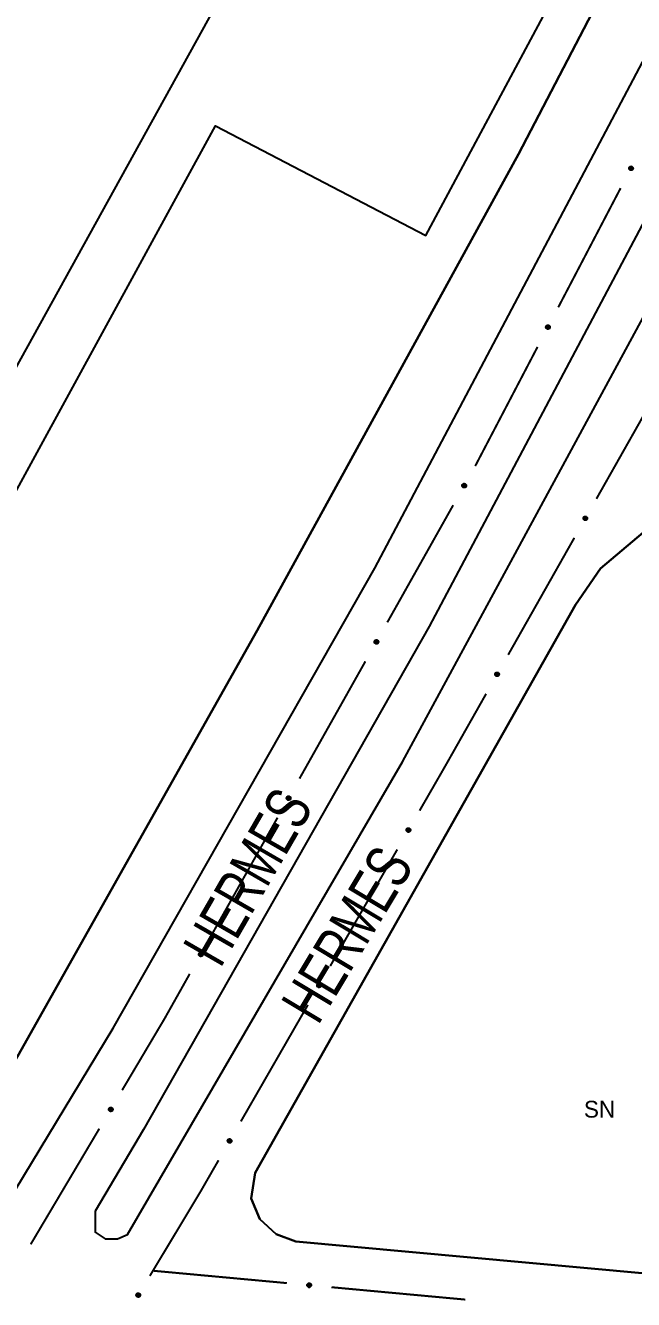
# Model space of a CAD drawing. Extents: x 200123 to 201542, y 4839549 to 4841240.
# Drawn here: x 200445.5 to 200499.8, y 4840266.9 to 4840380.6 of the extents above; entities that cross this region are included whole.
import ezdxf
from ezdxf.enums import TextEntityAlignment as Align

# ---------------------------------------------------------------- set-up
doc = ezdxf.new("R2010")
doc.units = 0
doc.header["$LTSCALE"] = 1.5
doc.header["$MEASUREMENT"] = 0
for name, color, linetype in [('CD_MALHA_LOTES', 7, 'CONTINUOUS'), ('RU-QUADRA', 210, 'CONTINUOUS'), ('SV-EIXO-RUA-PAV', 20, 'CONTINUOUS'), ('SV-RUA-PAVIM', 7, 'CONTINUOUS'), ('SV-TXT-RUA-PAV', 7, 'CONTINUOUS'), ('Th_NmrPort', 1, 'CONTINUOUS')]:
    doc.layers.add(name, color=color, linetype=linetype)
doc.styles.add('ARIAL', font='ARIAL.SHX')

msp = doc.modelspace()

# ---------------------------------------------------------------- linework, layer by layer
at = {"layer": 'CD_MALHA_LOTES', "linetype": 'Continuous', "flags": 128}
for points in [[(200424.99, 4840254.77), (200444.79, 4840288.57), (200466.17, 4840326.58), (200489.49, 4840369.12), (200503.01, 4840395.06), (200547.28, 4840486.61), (200564.21, 4840521.33), (200616.73, 4840645.11), (200619.05, 4840650.59), (200669.27, 4840788.03)], [(200527.53, 4840266.88), (200521.36, 4840267.31), (200469.62, 4840272.04), (200467.87, 4840272.69), (200466.42, 4840274.05), (200465.63, 4840275.9), (200466.01, 4840278.18), (200494.59, 4840328.89), (200496.82, 4840332.14), (200500.63, 4840335.35), (200502.99, 4840335.67), (200504.87, 4840334.12)]]:
    msp.add_lwpolyline(points, dxfattribs=at)
at = {"layer": 'RU-QUADRA', "linetype": 'Continuous', "flags": 128}
msp.add_lwpolyline([(200669.27, 4840788.03), (200619.01, 4840650.47), (200616.73, 4840645.11), (200564.21, 4840521.33), (200547.28, 4840486.61), (200503.01, 4840395.06), (200489.49, 4840369.12), (200466.17, 4840326.58), (200444.79, 4840288.57), (200424.99, 4840254.77)], dxfattribs=at)
msp.add_lwpolyline([(200494.59, 4840328.89), (200496.82, 4840332.14), (200500.63, 4840335.35), (200502.99, 4840335.67), (200504.87, 4840334.12), (200540.11, 4840286.64), (200541.18, 4840283.29), (200541.36, 4840279.42), (200540.13, 4840275.36), (200534.86, 4840269.03), (200531.41, 4840267.5), (200527.53, 4840266.88), (200521.36, 4840267.31), (200469.62, 4840272.04), (200467.87, 4840272.69), (200466.42, 4840274.05), (200465.63, 4840275.9), (200466.01, 4840278.18)], close=True, dxfattribs=at)
at = {"layer": 'SV-EIXO-RUA-PAV'}
for points in [[(200499.701673, 4840367.926947), (200499.716953, 4840367.880486), (200499.720584, 4840367.837431), (200499.713277, 4840367.80065), (200499.698345, 4840367.76983), (200499.679518, 4840367.740021), (200499.653905, 4840367.714155), (200499.619119, 4840367.691744), (200499.572621, 4840367.676089), (200499.528271, 4840367.675268), (200499.491827, 4840367.680502), (200499.458794, 4840367.694222), (200499.430142, 4840367.712997), (200499.404154, 4840367.74049), (200499.381786, 4840367.775965), (200499.367177, 4840367.823102), (200499.363906, 4840367.865336), (200499.371908, 4840367.900727), (200499.385911, 4840367.933849), (200499.405497, 4840367.964052), (200499.430785, 4840367.989297), (200499.466543, 4840368.011754), (200499.513258, 4840368.025557), (200499.555344, 4840368.0293), (200499.590839, 4840368.021797), (200499.623137, 4840368.007277), (200499.653265, 4840367.988757), (200499.680338, 4840367.964093), (200499.701673, 4840367.926947)], [(200492.287146, 4840353.748626), (200492.302425, 4840353.702165), (200492.306057, 4840353.659111), (200492.29875, 4840353.622329), (200492.283818, 4840353.59151), (200492.26499, 4840353.5617), (200492.239378, 4840353.535834), (200492.204592, 4840353.513423), (200492.158093, 4840353.497768), (200492.113743, 4840353.496947), (200492.077299, 4840353.502181), (200492.044266, 4840353.515901), (200492.015614, 4840353.534676), (200491.989626, 4840353.56217), (200491.967259, 4840353.597644), (200491.952649, 4840353.644781), (200491.949378, 4840353.687015), (200491.95738, 4840353.722407), (200491.971383, 4840353.755529), (200491.990969, 4840353.785731), (200492.016257, 4840353.810977), (200492.052015, 4840353.833433), (200492.09873, 4840353.847236), (200492.140817, 4840353.850979), (200492.176311, 4840353.843477), (200492.208609, 4840353.828956), (200492.238737, 4840353.810436), (200492.26581, 4840353.785772), (200492.287146, 4840353.748626)], [(200484.818244, 4840339.596022), (200484.832119, 4840339.549123), (200484.834453, 4840339.505978), (200484.826043, 4840339.469433), (200484.81019, 4840339.439077), (200484.790475, 4840339.409848), (200484.764095, 4840339.384764), (200484.728651, 4840339.36341), (200484.681702, 4840339.349161), (200484.637348, 4840339.349674), (200484.601078, 4840339.356003), (200484.568472, 4840339.37071), (200484.540399, 4840339.390339), (200484.515249, 4840339.418602), (200484.493959, 4840339.454733), (200484.480774, 4840339.502288), (200484.478776, 4840339.544602), (200484.487839, 4840339.579736), (200484.502832, 4840339.612422), (200484.523318, 4840339.642021), (200484.549354, 4840339.666495), (200484.585771, 4840339.687865), (200484.632881, 4840339.700257), (200484.675061, 4840339.702732), (200484.710313, 4840339.694165), (200484.74216, 4840339.678679), (200484.771717, 4840339.659261), (200484.798036, 4840339.633793), (200484.818244, 4840339.596022)], [(200495.302569, 4840336.535815), (200495.28882, 4840336.582751), (200495.286602, 4840336.625902), (200495.295111, 4840336.662425), (200495.311045, 4840336.692738), (200495.330839, 4840336.721914), (200495.357286, 4840336.746926), (200495.392788, 4840336.768186), (200495.439774, 4840336.782308), (200495.484128, 4840336.781675), (200495.52038, 4840336.775249), (200495.552946, 4840336.760454), (200495.580967, 4840336.74075), (200495.60604, 4840336.712419), (200495.627233, 4840336.676231), (200495.640289, 4840336.628641), (200495.642174, 4840336.586322), (200495.633017, 4840336.551212), (200495.617935, 4840336.518567), (200495.59737, 4840336.489022), (200495.571268, 4840336.464619), (200495.534793, 4840336.443347), (200495.487651, 4840336.431082), (200495.445464, 4840336.428721), (200495.410235, 4840336.437383), (200495.37843, 4840336.452954), (200495.348925, 4840336.472452), (200495.322675, 4840336.49799), (200495.302569, 4840336.535815)], [(200476.980495, 4840325.647198), (200476.994369, 4840325.600299), (200476.996704, 4840325.557155), (200476.988294, 4840325.520609), (200476.972441, 4840325.490253), (200476.952725, 4840325.461024), (200476.926346, 4840325.43594), (200476.890901, 4840325.414586), (200476.843953, 4840325.400337), (200476.799598, 4840325.400851), (200476.763329, 4840325.407179), (200476.730723, 4840325.421886), (200476.702649, 4840325.441515), (200476.6775, 4840325.469778), (200476.65621, 4840325.505909), (200476.643025, 4840325.553464), (200476.641027, 4840325.595778), (200476.650089, 4840325.630912), (200476.665083, 4840325.663598), (200476.685569, 4840325.693197), (200476.711605, 4840325.717671), (200476.748022, 4840325.739041), (200476.795132, 4840325.751433), (200476.837311, 4840325.753908), (200476.872564, 4840325.745341), (200476.904411, 4840325.729855), (200476.933968, 4840325.710437), (200476.960287, 4840325.68497), (200476.980495, 4840325.647198)], [(200487.42731, 4840322.608134), (200487.413561, 4840322.655071), (200487.411343, 4840322.698221), (200487.419851, 4840322.734744), (200487.435785, 4840322.765057), (200487.45558, 4840322.794233), (200487.482026, 4840322.819246), (200487.517528, 4840322.840505), (200487.564515, 4840322.854627), (200487.608868, 4840322.853994), (200487.645121, 4840322.847568), (200487.677686, 4840322.832773), (200487.705707, 4840322.813069), (200487.73078, 4840322.784739), (200487.751973, 4840322.74855), (200487.76503, 4840322.70096), (200487.766915, 4840322.658641), (200487.757757, 4840322.623531), (200487.742676, 4840322.590886), (200487.722111, 4840322.561342), (200487.696008, 4840322.536938), (200487.659534, 4840322.515666), (200487.612391, 4840322.503401), (200487.570205, 4840322.50104), (200487.534976, 4840322.509702), (200487.50317, 4840322.525273), (200487.473666, 4840322.544771), (200487.447416, 4840322.570309), (200487.42731, 4840322.608134)], [(200469.142745, 4840311.698374), (200469.15662, 4840311.651475), (200469.158955, 4840311.608331), (200469.150544, 4840311.571785), (200469.134692, 4840311.541429), (200469.114976, 4840311.5122), (200469.088597, 4840311.487117), (200469.053152, 4840311.465762), (200469.006204, 4840311.451513), (200468.961849, 4840311.452027), (200468.925579, 4840311.458355), (200468.892974, 4840311.473063), (200468.8649, 4840311.492691), (200468.839751, 4840311.520954), (200468.818461, 4840311.557085), (200468.805276, 4840311.60464), (200468.803277, 4840311.646954), (200468.81234, 4840311.682089), (200468.827334, 4840311.714774), (200468.847819, 4840311.744374), (200468.873856, 4840311.768847), (200468.910273, 4840311.790217), (200468.957382, 4840311.802609), (200468.999562, 4840311.805084), (200469.034815, 4840311.796517), (200469.066662, 4840311.781031), (200469.096219, 4840311.761613), (200469.122537, 4840311.736146), (200469.142745, 4840311.698374)], [(200479.509882, 4840308.705403), (200479.49647, 4840308.752436), (200479.49456, 4840308.795602), (200479.503329, 4840308.832062), (200479.51948, 4840308.862261), (200479.539482, 4840308.891295), (200479.566107, 4840308.916117), (200479.60176, 4840308.937122), (200479.648847, 4840308.950908), (200479.693194, 4840308.949958), (200479.7294, 4840308.943273), (200479.761859, 4840308.928245), (200479.789738, 4840308.908341), (200479.814608, 4840308.879832), (200479.835542, 4840308.843494), (200479.848258, 4840308.795811), (200479.84984, 4840308.75348), (200479.840432, 4840308.718436), (200479.825117, 4840308.685899), (200479.804341, 4840308.656503), (200479.778065, 4840308.632287), (200479.741439, 4840308.611276), (200479.69421, 4840308.599349), (200479.652008, 4840308.597289), (200479.616842, 4840308.606203), (200479.585149, 4840308.622001), (200479.555784, 4840308.641709), (200479.529717, 4840308.667434), (200479.509882, 4840308.705403)], [(200461.304996, 4840297.749551), (200461.318871, 4840297.702651), (200461.321205, 4840297.659507), (200461.312795, 4840297.622962), (200461.296943, 4840297.592606), (200461.277227, 4840297.563376), (200461.250848, 4840297.538293), (200461.215403, 4840297.516938), (200461.168454, 4840297.50269), (200461.1241, 4840297.503203), (200461.08783, 4840297.509531), (200461.055225, 4840297.524239), (200461.027151, 4840297.543867), (200461.002002, 4840297.57213), (200460.980711, 4840297.608261), (200460.967526, 4840297.655817), (200460.965528, 4840297.69813), (200460.974591, 4840297.733265), (200460.989584, 4840297.76595), (200461.01007, 4840297.79555), (200461.036106, 4840297.820023), (200461.072523, 4840297.841394), (200461.119633, 4840297.853785), (200461.161813, 4840297.85626), (200461.197065, 4840297.847693), (200461.228912, 4840297.832207), (200461.258469, 4840297.812789), (200461.284788, 4840297.787322), (200461.304996, 4840297.749551)], [(200471.535233, 4840294.834391), (200471.521821, 4840294.881424), (200471.519911, 4840294.92459), (200471.52868, 4840294.96105), (200471.544831, 4840294.991249), (200471.564833, 4840295.020283), (200471.591458, 4840295.045105), (200471.627111, 4840295.06611), (200471.674198, 4840295.079896), (200471.718545, 4840295.078946), (200471.754751, 4840295.072261), (200471.78721, 4840295.057233), (200471.815089, 4840295.037329), (200471.839959, 4840295.00882), (200471.860893, 4840294.972482), (200471.873609, 4840294.924799), (200471.875191, 4840294.882468), (200471.865783, 4840294.847424), (200471.850468, 4840294.814887), (200471.829692, 4840294.785491), (200471.803416, 4840294.761275), (200471.76679, 4840294.740264), (200471.719561, 4840294.728337), (200471.677359, 4840294.726277), (200471.642193, 4840294.735191), (200471.6105, 4840294.750989), (200471.581135, 4840294.770697), (200471.555068, 4840294.796422), (200471.535233, 4840294.834391)], [(200453.278247, 4840283.906879), (200453.291023, 4840283.859669), (200453.29235, 4840283.816481), (200453.283089, 4840283.780143), (200453.266532, 4840283.750165), (200453.24614, 4840283.721404), (200453.219182, 4840283.696943), (200453.183249, 4840283.676421), (200453.135981, 4840283.663272), (200453.09165, 4840283.664821), (200453.055538, 4840283.671994), (200453.023285, 4840283.687459), (200452.995677, 4840283.707737), (200452.971194, 4840283.736579), (200452.950753, 4840283.773197), (200452.938682, 4840283.821048), (200452.937671, 4840283.863396), (200452.947552, 4840283.89831), (200452.963304, 4840283.930636), (200452.984475, 4840283.95975), (200453.011076, 4840283.983609), (200453.047982, 4840284.004123), (200453.095367, 4840284.015412), (200453.137594, 4840284.016902), (200453.172637, 4840284.007514), (200453.204113, 4840283.991289), (200453.233209, 4840283.971186), (200453.258926, 4840283.945112), (200453.278247, 4840283.906879)], [(200463.560584, 4840280.963379), (200463.547172, 4840281.010412), (200463.545262, 4840281.053578), (200463.554031, 4840281.090038), (200463.570182, 4840281.120237), (200463.590184, 4840281.149271), (200463.616809, 4840281.174093), (200463.652462, 4840281.195098), (200463.699549, 4840281.208884), (200463.743896, 4840281.207934), (200463.780102, 4840281.201249), (200463.812561, 4840281.186221), (200463.84044, 4840281.166317), (200463.86531, 4840281.137808), (200463.886244, 4840281.10147), (200463.89896, 4840281.053787), (200463.900542, 4840281.011456), (200463.891134, 4840280.976412), (200463.875819, 4840280.943875), (200463.855043, 4840280.914479), (200463.828767, 4840280.890263), (200463.792142, 4840280.869252), (200463.744912, 4840280.857325), (200463.70271, 4840280.855265), (200463.667544, 4840280.864179), (200463.635851, 4840280.879977), (200463.606486, 4840280.899685), (200463.580419, 4840280.92541), (200463.560584, 4840280.963379)], [(200455.407021, 4840267.199969), (200455.394512, 4840267.24725), (200455.39343, 4840267.290445), (200455.402897, 4840267.326731), (200455.419623, 4840267.356614), (200455.440178, 4840267.385259), (200455.467274, 4840267.409567), (200455.503323, 4840267.429885), (200455.550665, 4840267.442765), (200455.594987, 4840267.440966), (200455.631057, 4840267.433588), (200455.663222, 4840267.417941), (200455.690715, 4840267.397506), (200455.715034, 4840267.368526), (200455.735267, 4840267.331792), (200455.747067, 4840267.283875), (200455.747838, 4840267.241521), (200455.737759, 4840267.206664), (200455.721824, 4840267.174427), (200455.700488, 4840267.145434), (200455.673753, 4840267.121727), (200455.636732, 4840267.101421), (200455.589283, 4840267.090401), (200455.547049, 4840267.089151), (200455.512059, 4840267.098737), (200455.480675, 4840267.11514), (200455.451694, 4840267.135407), (200455.426125, 4840267.161627), (200455.407021, 4840267.199969)], [(200470.687664, 4840268.27461), (200470.724836, 4840268.306394), (200470.763283, 4840268.32611), (200470.800083, 4840268.333325), (200470.834265, 4840268.33122), (200470.868991, 4840268.325129), (200470.902648, 4840268.311263), (200470.936595, 4840268.287599), (200470.968741, 4840268.250534), (200470.986349, 4840268.209821), (200470.995352, 4840268.174121), (200470.99521, 4840268.138353), (200470.988728, 4840268.104716), (200470.973169, 4840268.070232), (200470.948852, 4840268.036064), (200470.910799, 4840268.004643), (200470.872974, 4840267.985572), (200470.837196, 4840267.979529), (200470.801237, 4840267.979899), (200470.765858, 4840267.986543), (200470.732899, 4840268.000344), (200470.698541, 4840268.024889), (200470.668026, 4840268.062859), (200470.648575, 4840268.100367), (200470.64203, 4840268.136051), (200470.643192, 4840268.171444), (200470.648878, 4840268.206349), (200470.661408, 4840268.240762), (200470.687664, 4840268.27461)]]:
    msp.add_lwpolyline(points, close=True, dxfattribs=at)
for points in [[(200499.405497, 4840367.964052), (200499.363906, 4840367.865336)], [(200499.430785, 4840367.989297), (200499.367177, 4840367.823102)], [(200499.416693, 4840367.972534), (200499.368081, 4840367.850131)], [(200499.44822, 4840367.994543), (200499.377665, 4840367.806623)], [(200499.466543, 4840368.011754), (200499.381786, 4840367.775965)], [(200499.489477, 4840368.014544), (200499.393927, 4840367.761162)], [(200499.513258, 4840368.025557), (200499.404154, 4840367.74049)], [(200499.532408, 4840368.02597), (200499.41841, 4840367.731421)], [(200499.555344, 4840368.0293), (200499.430142, 4840367.712997)], [(200499.570802, 4840368.02283), (200499.445422, 4840367.706516)], [(200499.590839, 4840368.021797), (200499.458794, 4840367.694222)], [(200499.605402, 4840368.012435), (200499.47381, 4840367.690131)], [(200499.623137, 4840368.007277), (200499.491827, 4840367.680502)], [(200499.637417, 4840367.994153), (200499.513934, 4840367.681467)], [(200499.653265, 4840367.988757), (200499.528271, 4840367.675268)], [(200499.664484, 4840367.972299), (200499.55296, 4840367.679536)], [(200499.680338, 4840367.964093), (200499.572621, 4840367.676089)], [(200499.689022, 4840367.945608), (200499.595836, 4840367.687911)], [(200499.701673, 4840367.926947), (200499.619119, 4840367.691744)], [(200499.708968, 4840367.901301), (200499.639566, 4840367.709698)], [(200499.716953, 4840367.880486), (200499.653905, 4840367.714155)], [(200499.719129, 4840367.855952), (200499.66994, 4840367.73539)], [(200499.720584, 4840367.837431), (200499.679518, 4840367.740021)], [(200491.990969, 4840353.785731), (200491.949378, 4840353.687015)], [(200492.016257, 4840353.810977), (200491.952649, 4840353.644781)], [(200492.002165, 4840353.794213), (200491.953553, 4840353.67181)], [(200492.033693, 4840353.816222), (200491.963137, 4840353.628302)], [(200492.052015, 4840353.833433), (200491.967259, 4840353.597644)], [(200492.074949, 4840353.836223), (200491.9794, 4840353.582842)], [(200492.09873, 4840353.847236), (200491.989626, 4840353.56217)], [(200492.11788, 4840353.847649), (200492.003882, 4840353.5531)], [(200492.140817, 4840353.850979), (200492.015614, 4840353.534676)], [(200492.156274, 4840353.844509), (200492.030894, 4840353.528196)], [(200492.176311, 4840353.843477), (200492.044266, 4840353.515901)], [(200492.190874, 4840353.834114), (200492.059282, 4840353.51181)], [(200492.208609, 4840353.828956), (200492.077299, 4840353.502181)], [(200492.222889, 4840353.815832), (200492.099406, 4840353.503146)], [(200492.238737, 4840353.810436), (200492.113743, 4840353.496947)], [(200492.249957, 4840353.793978), (200492.138433, 4840353.501216)], [(200492.26581, 4840353.785772), (200492.158093, 4840353.497768)], [(200492.274495, 4840353.767287), (200492.181308, 4840353.509591)], [(200492.287146, 4840353.748626), (200492.204592, 4840353.513423)], [(200492.29444, 4840353.72298), (200492.225038, 4840353.531377)], [(200492.302425, 4840353.702165), (200492.239378, 4840353.535834)], [(200492.304601, 4840353.677631), (200492.255412, 4840353.557069)], [(200492.306057, 4840353.659111), (200492.26499, 4840353.5617)], [(200484.523318, 4840339.642021), (200484.478776, 4840339.544602)], [(200484.549354, 4840339.666495), (200484.480774, 4840339.502288)], [(200484.534764, 4840339.650163), (200484.482491, 4840339.529278)], [(200484.56694, 4840339.671213), (200484.490762, 4840339.485501)], [(200484.585771, 4840339.687865), (200484.493959, 4840339.454733)], [(200484.608779, 4840339.689964), (200484.50565, 4840339.439572)], [(200484.632881, 4840339.700257), (200484.515249, 4840339.418602)], [(200484.652034, 4840339.700093), (200484.529226, 4840339.409107)], [(200484.675061, 4840339.702732), (200484.540399, 4840339.390339)], [(200484.690316, 4840339.695799), (200484.555477, 4840339.383401)], [(200484.710313, 4840339.694165), (200484.568472, 4840339.37071)], [(200484.724588, 4840339.684368), (200484.583358, 4840339.366169)], [(200484.74216, 4840339.678679), (200484.601078, 4840339.356003)], [(200484.756039, 4840339.665131), (200484.623204, 4840339.356302)], [(200484.771717, 4840339.659261), (200484.637348, 4840339.349674)], [(200484.782436, 4840339.642473), (200484.662155, 4840339.353198)], [(200484.798036, 4840339.633793), (200484.681702, 4840339.349161)], [(200484.80616, 4840339.615056), (200484.705263, 4840339.360279)], [(200484.818244, 4840339.596022), (200484.728651, 4840339.36341)], [(200484.824764, 4840339.570169), (200484.749629, 4840339.380741)], [(200484.832119, 4840339.549123), (200484.764095, 4840339.384764)], [(200484.833556, 4840339.524534), (200484.780762, 4840339.405507)], [(200484.834453, 4840339.505978), (200484.790475, 4840339.409848)], [(200495.286602, 4840336.625902), (200495.330839, 4840336.721914)], [(200495.28745, 4840336.607344), (200495.340564, 4840336.726229)], [(200495.28882, 4840336.582751), (200495.357286, 4840336.746926)], [(200495.296119, 4840336.561686), (200495.371763, 4840336.750911)], [(200495.302569, 4840336.535815), (200495.392788, 4840336.768186)], [(200495.314601, 4840336.516749), (200495.416184, 4840336.771253)], [(200495.322675, 4840336.49799), (200495.439774, 4840336.782308)], [(200495.338251, 4840336.489268), (200495.459311, 4840336.778218)], [(200495.348925, 4840336.472452), (200495.484128, 4840336.781675)], [(200495.364588, 4840336.466539), (200495.498253, 4840336.775009)], [(200495.37843, 4840336.452954), (200495.52038, 4840336.775249)], [(200495.395987, 4840336.447217), (200495.538072, 4840336.765035)], [(200495.410235, 4840336.437383), (200495.552946, 4840336.760454)], [(200495.430227, 4840336.435694), (200495.565907, 4840336.747728)], [(200495.445464, 4840336.428721), (200495.580967, 4840336.74075)], [(200495.468498, 4840336.431297), (200495.592088, 4840336.721951)], [(200495.487651, 4840336.431082), (200495.60604, 4840336.712419)], [(200495.51178, 4840336.44131), (200495.615583, 4840336.691423)], [(200495.534793, 4840336.443347), (200495.627233, 4840336.676231)], [(200495.55367, 4840336.459948), (200495.630347, 4840336.645454)], [(200495.571268, 4840336.464619), (200495.640289, 4840336.628641)], [(200495.585902, 4840336.480911), (200495.6385, 4840336.601655)], [(200495.59737, 4840336.489022), (200495.642174, 4840336.586322)], [(200476.685569, 4840325.693197), (200476.641027, 4840325.595778)], [(200476.711605, 4840325.717671), (200476.643025, 4840325.553464)], [(200476.697015, 4840325.701339), (200476.644742, 4840325.580454)], [(200476.72919, 4840325.72239), (200476.653013, 4840325.536677)], [(200476.748022, 4840325.739041), (200476.65621, 4840325.505909)], [(200476.77103, 4840325.74114), (200476.6679, 4840325.490748)], [(200476.795132, 4840325.751433), (200476.6775, 4840325.469778)], [(200476.814285, 4840325.751269), (200476.691477, 4840325.460284)], [(200476.837311, 4840325.753908), (200476.702649, 4840325.441515)], [(200476.852567, 4840325.746975), (200476.717727, 4840325.434577)], [(200476.872564, 4840325.745341), (200476.730723, 4840325.421886)], [(200476.886839, 4840325.735544), (200476.745609, 4840325.417346)], [(200476.904411, 4840325.729855), (200476.763329, 4840325.407179)], [(200476.918289, 4840325.716307), (200476.785455, 4840325.407478)], [(200476.933968, 4840325.710437), (200476.799598, 4840325.400851)], [(200476.944687, 4840325.693649), (200476.824405, 4840325.404374)], [(200476.960287, 4840325.68497), (200476.843953, 4840325.400337)], [(200476.968411, 4840325.666232), (200476.867514, 4840325.411455)], [(200476.980495, 4840325.647198), (200476.890901, 4840325.414586)], [(200476.987014, 4840325.621345), (200476.911879, 4840325.431917)], [(200476.994369, 4840325.600299), (200476.926346, 4840325.43594)], [(200476.995806, 4840325.57571), (200476.943012, 4840325.456683)], [(200476.996704, 4840325.557155), (200476.952725, 4840325.461024)], [(200487.411343, 4840322.698221), (200487.45558, 4840322.794233)], [(200487.41219, 4840322.679663), (200487.465304, 4840322.798548)], [(200487.413561, 4840322.655071), (200487.482026, 4840322.819246)], [(200487.420859, 4840322.634005), (200487.496504, 4840322.82323)], [(200487.42731, 4840322.608134), (200487.517528, 4840322.840505)], [(200487.439342, 4840322.589068), (200487.540925, 4840322.843572)], [(200487.447416, 4840322.570309), (200487.564515, 4840322.854627)], [(200487.462992, 4840322.561588), (200487.584052, 4840322.850537)], [(200487.473666, 4840322.544771), (200487.608868, 4840322.853994)], [(200487.489329, 4840322.538858), (200487.622994, 4840322.847329)], [(200487.50317, 4840322.525273), (200487.645121, 4840322.847568)], [(200487.520727, 4840322.519537), (200487.662813, 4840322.837354)], [(200487.534976, 4840322.509702), (200487.677686, 4840322.832773)], [(200487.554968, 4840322.508013), (200487.690648, 4840322.820047)], [(200487.570205, 4840322.50104), (200487.705707, 4840322.813069)], [(200487.593238, 4840322.503617), (200487.716829, 4840322.794271)], [(200487.612391, 4840322.503401), (200487.73078, 4840322.784739)], [(200487.636521, 4840322.513629), (200487.740324, 4840322.763743)], [(200487.659534, 4840322.515666), (200487.751973, 4840322.74855)], [(200487.678411, 4840322.532267), (200487.755087, 4840322.717774)], [(200487.696008, 4840322.536938), (200487.76503, 4840322.70096)], [(200487.710642, 4840322.553231), (200487.76324, 4840322.673975)], [(200487.722111, 4840322.561342), (200487.766915, 4840322.658641)], [(200468.847819, 4840311.744374), (200468.803277, 4840311.646954)], [(200468.873856, 4840311.768847), (200468.805276, 4840311.60464)], [(200468.859266, 4840311.752515), (200468.806993, 4840311.63163)], [(200468.891441, 4840311.773566), (200468.815264, 4840311.587854)], [(200468.910273, 4840311.790217), (200468.818461, 4840311.557085)], [(200468.93328, 4840311.792316), (200468.830151, 4840311.541924)], [(200468.957382, 4840311.802609), (200468.839751, 4840311.520954)], [(200468.976536, 4840311.802445), (200468.853728, 4840311.51146)], [(200468.999562, 4840311.805084), (200468.8649, 4840311.492691)], [(200469.014818, 4840311.798152), (200468.879978, 4840311.485754)], [(200469.034815, 4840311.796517), (200468.892974, 4840311.473063)], [(200469.049089, 4840311.786721), (200468.90786, 4840311.468522)], [(200469.066662, 4840311.781031), (200468.925579, 4840311.458355)], [(200469.08054, 4840311.767484), (200468.947705, 4840311.458654)], [(200469.096219, 4840311.761613), (200468.961849, 4840311.452027)], [(200469.106938, 4840311.744825), (200468.986656, 4840311.45555)], [(200469.122537, 4840311.736146), (200469.006204, 4840311.451513)], [(200469.130662, 4840311.717408), (200469.029764, 4840311.462632)], [(200469.142745, 4840311.698374), (200469.053152, 4840311.465762)], [(200469.149265, 4840311.672521), (200469.07413, 4840311.483093)], [(200469.15662, 4840311.651475), (200469.088597, 4840311.487117)], [(200469.158057, 4840311.626886), (200469.105263, 4840311.507859)], [(200469.158955, 4840311.608331), (200469.114976, 4840311.5122)], [(200479.49456, 4840308.795602), (200479.539482, 4840308.891295)], [(200479.495275, 4840308.777038), (200479.549238, 4840308.89554)], [(200479.49647, 4840308.752436), (200479.566107, 4840308.916117)], [(200479.503617, 4840308.731319), (200479.580613, 4840308.919998)], [(200479.509882, 4840308.705403), (200479.60176, 4840308.937122)], [(200479.521778, 4840308.686251), (200479.625178, 4840308.940022)], [(200479.529717, 4840308.667434), (200479.648847, 4840308.950908)], [(200479.545231, 4840308.658602), (200479.668354, 4840308.946679)], [(200479.555784, 4840308.641709), (200479.693194, 4840308.949958)], [(200479.571404, 4840308.635685), (200479.707272, 4840308.943192)], [(200479.585149, 4840308.622001), (200479.7294, 4840308.943273)], [(200479.602664, 4840308.616139), (200479.747018, 4840308.932932)], [(200479.616842, 4840308.606203), (200479.761859, 4840308.928245)], [(200479.636821, 4840308.604371), (200479.774729, 4840308.915427)], [(200479.652008, 4840308.597289), (200479.789738, 4840308.908341)], [(200479.675059, 4840308.599701), (200479.800725, 4840308.889464)], [(200479.69421, 4840308.599349), (200479.814608, 4840308.879832)], [(200479.718412, 4840308.609404), (200479.824001, 4840308.858769)], [(200479.741439, 4840308.611276), (200479.835542, 4840308.843494)], [(200479.760434, 4840308.627742), (200479.838436, 4840308.812695)], [(200479.778065, 4840308.632287), (200479.848258, 4840308.795811)], [(200479.792815, 4840308.648474), (200479.846275, 4840308.768839)], [(200479.804341, 4840308.656503), (200479.84984, 4840308.75348)], [(200461.01007, 4840297.79555), (200460.965528, 4840297.69813)], [(200461.036106, 4840297.820023), (200460.967526, 4840297.655817)], [(200461.021516, 4840297.803692), (200460.969244, 4840297.682806)], [(200461.053692, 4840297.824742), (200460.977514, 4840297.63903)], [(200461.072523, 4840297.841394), (200460.980711, 4840297.608261)], [(200461.095531, 4840297.843492), (200460.992402, 4840297.5931)], [(200461.119633, 4840297.853785), (200461.002002, 4840297.57213)], [(200461.138786, 4840297.853621), (200461.015978, 4840297.562636)], [(200461.161813, 4840297.85626), (200461.027151, 4840297.543867)], [(200461.177069, 4840297.849328), (200461.042229, 4840297.53693)], [(200461.197065, 4840297.847693), (200461.055225, 4840297.524239)], [(200461.21134, 4840297.837897), (200461.070111, 4840297.519698)], [(200461.228912, 4840297.832207), (200461.08783, 4840297.509531)], [(200461.242791, 4840297.81866), (200461.109956, 4840297.50983)], [(200461.258469, 4840297.812789), (200461.1241, 4840297.503203)], [(200461.269188, 4840297.796001), (200461.148907, 4840297.506727)], [(200461.284788, 4840297.787322), (200461.168454, 4840297.50269)], [(200461.292912, 4840297.768584), (200461.192015, 4840297.513808)], [(200461.304996, 4840297.749551), (200461.215403, 4840297.516938)], [(200461.311516, 4840297.723697), (200461.236381, 4840297.534269)], [(200461.318871, 4840297.702651), (200461.250848, 4840297.538293)], [(200461.320308, 4840297.678063), (200461.267514, 4840297.559035)], [(200461.321205, 4840297.659507), (200461.277227, 4840297.563376)], [(200471.519911, 4840294.92459), (200471.564833, 4840295.020283)], [(200471.520626, 4840294.906026), (200471.574589, 4840295.024528)], [(200471.521821, 4840294.881424), (200471.591458, 4840295.045105)], [(200471.528968, 4840294.860307), (200471.605964, 4840295.048986)], [(200471.535233, 4840294.834391), (200471.627111, 4840295.06611)], [(200471.547129, 4840294.815239), (200471.650529, 4840295.06901)], [(200471.555068, 4840294.796422), (200471.674198, 4840295.079896)], [(200471.570582, 4840294.78759), (200471.693705, 4840295.075667)], [(200471.581135, 4840294.770697), (200471.718545, 4840295.078946)], [(200471.596755, 4840294.764673), (200471.732623, 4840295.07218)], [(200471.6105, 4840294.750989), (200471.754751, 4840295.072261)], [(200471.628015, 4840294.745127), (200471.772369, 4840295.06192)], [(200471.642193, 4840294.735191), (200471.78721, 4840295.057233)], [(200471.662172, 4840294.733359), (200471.80008, 4840295.044415)], [(200471.677359, 4840294.726277), (200471.815089, 4840295.037329)], [(200471.70041, 4840294.728689), (200471.826076, 4840295.018452)], [(200471.719561, 4840294.728337), (200471.839959, 4840295.00882)], [(200471.743763, 4840294.738392), (200471.849352, 4840294.987757)], [(200471.76679, 4840294.740264), (200471.860893, 4840294.972482)], [(200471.785785, 4840294.75673), (200471.863787, 4840294.941683)], [(200471.803416, 4840294.761275), (200471.873609, 4840294.924799)], [(200471.818166, 4840294.777462), (200471.871626, 4840294.897827)], [(200471.829692, 4840294.785491), (200471.875191, 4840294.882468)], [(200452.984475, 4840283.95975), (200452.937671, 4840283.863396)], [(200453.011076, 4840283.983609), (200452.938682, 4840283.821048)], [(200452.996108, 4840283.967622), (200452.941028, 4840283.84799)], [(200453.028766, 4840283.987916), (200452.948275, 4840283.804032)], [(200453.047982, 4840284.004123), (200452.950753, 4840283.773197)], [(200453.071032, 4840284.005684), (200452.962086, 4840283.757768)], [(200453.095367, 4840284.015412), (200452.971194, 4840283.736579)], [(200453.114512, 4840284.014801), (200452.984945, 4840283.726761)], [(200453.137594, 4840284.016902), (200452.995677, 4840283.707737)], [(200453.152683, 4840284.009615), (200453.010589, 4840283.700449)], [(200453.172637, 4840284.007514), (200453.023285, 4840283.687459)], [(200453.186679, 4840283.997387), (200453.038061, 4840283.682572)], [(200453.204113, 4840283.991289), (200453.055538, 4840283.671994)], [(200453.217672, 4840283.977421), (200453.077665, 4840283.671777)], [(200453.233209, 4840283.971186), (200453.09165, 4840283.664821)], [(200453.243533, 4840283.954153), (200453.116532, 4840283.667764)], [(200453.258926, 4840283.945112), (200453.135981, 4840283.663272)], [(200453.266611, 4840283.926189), (200453.159794, 4840283.673838)], [(200453.278247, 4840283.906879), (200453.183249, 4840283.676421)], [(200453.284161, 4840283.880881), (200453.204625, 4840283.693258)], [(200453.291023, 4840283.859669), (200453.219182, 4840283.696943)], [(200453.291886, 4840283.835053), (200453.236328, 4840283.717291)], [(200453.29235, 4840283.816481), (200453.24614, 4840283.721404)], [(200463.545262, 4840281.053578), (200463.590184, 4840281.149271)], [(200463.545977, 4840281.035014), (200463.59994, 4840281.153516)], [(200463.547172, 4840281.010412), (200463.616809, 4840281.174093)], [(200463.554319, 4840280.989295), (200463.631315, 4840281.177974)], [(200463.560584, 4840280.963379), (200463.652462, 4840281.195098)], [(200463.57248, 4840280.944227), (200463.67588, 4840281.197998)], [(200463.580419, 4840280.92541), (200463.699549, 4840281.208884)], [(200463.595933, 4840280.916578), (200463.719056, 4840281.204655)], [(200463.606486, 4840280.899685), (200463.743896, 4840281.207934)], [(200463.622106, 4840280.893661), (200463.757974, 4840281.201168)], [(200463.635851, 4840280.879977), (200463.780102, 4840281.201249)], [(200463.653366, 4840280.874115), (200463.79772, 4840281.190908)], [(200463.667544, 4840280.864179), (200463.812561, 4840281.186221)], [(200463.687523, 4840280.862347), (200463.825431, 4840281.173403)], [(200463.70271, 4840280.855265), (200463.84044, 4840281.166317)], [(200463.725761, 4840280.857677), (200463.851427, 4840281.14744)], [(200463.744912, 4840280.857325), (200463.86531, 4840281.137808)], [(200463.769115, 4840280.86738), (200463.874703, 4840281.116745)], [(200463.792142, 4840280.869252), (200463.886244, 4840281.10147)], [(200463.811136, 4840280.885718), (200463.889138, 4840281.070671)], [(200463.828767, 4840280.890263), (200463.89896, 4840281.053787)], [(200463.843517, 4840280.90645), (200463.896977, 4840281.026815)], [(200463.855043, 4840280.914479), (200463.900542, 4840281.011456)], [(200455.39343, 4840267.290445), (200455.440178, 4840267.385259)], [(200455.393789, 4840267.271871), (200455.450013, 4840267.389317)], [(200455.394512, 4840267.24725), (200455.467274, 4840267.409567)], [(200455.401254, 4840267.226), (200455.481852, 4840267.413169)], [(200455.407021, 4840267.199969), (200455.503323, 4840267.429885)], [(200455.418547, 4840267.180593), (200455.526792, 4840267.432335)], [(200455.426125, 4840267.161627), (200455.550665, 4840267.442765)], [(200455.441466, 4840267.152499), (200455.570088, 4840267.438163)], [(200455.451694, 4840267.135407), (200455.594987, 4840267.440966)], [(200455.467195, 4840267.129084), (200455.608932, 4840267.433931)], [(200455.480675, 4840267.11514), (200455.631057, 4840267.433588)], [(200455.498075, 4840267.108943), (200455.648474, 4840267.422912)], [(200455.512059, 4840267.098737), (200455.663222, 4840267.417941)], [(200455.532, 4840267.096523), (200455.675845, 4840267.404878)], [(200455.547049, 4840267.089151), (200455.690715, 4840267.397506)], [(200455.570142, 4840267.091121), (200455.701338, 4840267.378422)], [(200455.589283, 4840267.090401), (200455.715034, 4840267.368526)], [(200455.613673, 4840267.099991), (200455.724022, 4840267.347286)], [(200455.636732, 4840267.101421), (200455.735267, 4840267.331792)], [(200455.656039, 4840267.11752), (200455.73757, 4840267.300944)], [(200470.64203, 4840268.136051), (200470.99521, 4840268.138353)], [(200470.643192, 4840268.171444), (200470.995352, 4840268.174121)], [(200470.645158, 4840268.153079), (200470.99329, 4840268.153797)], [(200470.648575, 4840268.100367), (200470.988728, 4840268.104716)], [(200470.648688, 4840268.117124), (200470.988918, 4840268.121313)], [(200470.648878, 4840268.206349), (200470.986349, 4840268.209821)], [(200470.649907, 4840268.189639), (200470.986061, 4840268.194205)], [(200470.65984, 4840268.22298), (200470.973021, 4840268.231038)], [(200470.660369, 4840268.080416), (200470.976142, 4840268.086865)], [(200470.661408, 4840268.240762), (200470.968741, 4840268.250534)], [(200470.668026, 4840268.062859), (200470.973169, 4840268.070232)], [(200470.675207, 4840268.255818), (200470.948985, 4840268.267518)], [(200470.687248, 4840268.045044), (200470.957932, 4840268.052919)], [(200470.687664, 4840268.27461), (200470.936595, 4840268.287599)], [(200470.698541, 4840268.024889), (200470.948852, 4840268.036064)], [(200470.708615, 4840268.2911), (200470.912219, 4840268.299692)], [(200470.721422, 4840268.014479), (200470.922058, 4840268.020605)], [(200470.724836, 4840268.306394), (200470.902648, 4840268.311263)], [(200470.732899, 4840268.000344), (200470.910799, 4840268.004643)], [(200470.746704, 4840268.317728), (200470.876914, 4840268.318028)], [(200470.753759, 4840267.993677), (200470.885453, 4840267.995211)], [(200470.763283, 4840268.32611), (200470.868991, 4840268.325129)], [(200470.765858, 4840267.986543), (200470.872974, 4840267.985572)], [(200455.673753, 4840267.121727), (200455.747067, 4840267.283875)], [(200455.688811, 4840267.137628), (200455.744568, 4840267.256946)], [(200455.700488, 4840267.145434), (200455.747838, 4840267.241521)]]:
    msp.add_lwpolyline(points, dxfattribs=at)
at = {"layer": 'SV-EIXO-RUA-PAV', "const_width": 0.18}
for points in [[(200498.610727, 4840366.078347), (200493.049831, 4840355.444606)], [(200491.1962, 4840351.900026), (200486.098712, 4840342.152431)], [(200496.453519, 4840338.347664), (200502.359964, 4840348.793425)], [(200485.7, 4840341.39), (200485.631611, 4840341.268288)], [(200486.098712, 4840342.152431), (200485.7, 4840341.39)], [(200483.672174, 4840337.781082), (200477.793862, 4840327.319464)], [(200488.57826, 4840324.419983), (200494.484704, 4840334.865744)], [(200475.834424, 4840323.832258), (200469.956112, 4840313.37064)], [(200483.02, 4840314.59), (200486.609445, 4840320.938063)], [(200480.673759, 4840310.508975), (200482.667421, 4840313.976728)], [(200482.667421, 4840313.976728), (200483.02, 4840314.59)], [(200467.996675, 4840309.883435), (200462.118363, 4840299.421817)], [(200472.69911, 4840296.637963), (200478.680097, 4840307.041222)], [(200460.158926, 4840295.934611), (200458.199488, 4840292.447405)], [(200458.199488, 4840292.447405), (200457.92, 4840291.95)], [(200464.724461, 4840282.766951), (200470.705448, 4840293.17021)], [(200457.92, 4840291.95), (200454.130425, 4840285.559705)], [(200452.090126, 4840282.119184), (200445.96923, 4840271.797623)], [(200461.11, 4840276.48), (200462.730799, 4840279.299198)], [(200460.724774, 4840275.838711), (200461.11, 4840276.48)], [(200456.605252, 4840268.980903), (200460.724774, 4840275.838711)], [(200456.88, 4840269.44), (200468.82909, 4840268.335808)], [(200472.81212, 4840267.967743), (200484.761211, 4840266.863551)]]:
    msp.add_lwpolyline(points, dxfattribs=at)
at = {"layer": 'SV-RUA-PAVIM', "linetype": 'Continuous'}
for points in [[(200367.288102, 4840154.260987, 3.95), (200374.61, 4840164.81, 3.95), (200407.69, 4840215.31, 3.94), (200435.89, 4840262.32, 3.97), (200453.33, 4840291.08, 3.97), (200476.67, 4840332.17, 3.94), (200507.62, 4840390.69, 3.33), (200529.43, 4840436.06, 4.98), (200558.98, 4840495.84, 3.38), (200619.59, 4840635.33, 3.2), (200619.81, 4840636.89, 3.2), (200619.01, 4840638.61, 3.22), (200614.94, 4840640.88, 3.22)], [(200310.61, 4840120.81, 3.66), (200309.97, 4840121.27, 3.66), (200336.78, 4840157.87, 3.65), (200352.7, 4840147.41, 3.65), (200366.22, 4840168.19, 3.65), (200350, 4840176.98, 3.65), (200405.14, 4840267.31, 3.69), (200422.59, 4840257.23, 3.69), (200441.24, 4840289.72, 3.69), (200423.35, 4840300.01, 3.69), (200462.47, 4840371.64, 3.69), (200481.24, 4840361.84, 3.69), (200497.96, 4840393.1, 3.71), (200445.63, 4840418.46, 3.63), (200454.14, 4840434.95, 2.66)]]:
    msp.add_polyline3d(points, dxfattribs=at)
for points in [[(200542.26, 4840436.26, 4.24), (200557.94, 4840468.32, 3.82), (200584.59, 4840525.94, 3.34), (200605.19, 4840572.91, 3.22), (200622.41, 4840614.35, 3.2), (200621.89, 4840616.57, 3.2), (200620.93, 4840616.97, 3.2), (200619.47, 4840616.25, 3.2), (200613.03, 4840601.13, 3.54), (200595.93, 4840560.69, 3.56), (200578.56, 4840520.94, 3.52), (200555.24, 4840470.84, 4.5), (200538.21, 4840436.2, 4.5), (200514.08, 4840388.36, 3.05), (200481.52, 4840326.94, 3.63), (200456.03, 4840282.04, 3.64), (200451.73, 4840274.75, 3.66), (200451.71, 4840272.88, 3.66), (200452.61, 4840272.28, 3.75), (200453.73, 4840272.3, 3.98), (200454.6, 4840272.68, 4.01), (200479.16, 4840314.86, 4.36), (200509.91, 4840371.67, 3.38)], [(200442.14, 4840411.69, 3.66), (200470.69, 4840397.28, 3.66), (200418.36, 4840302.48, 3.66), (200391.19, 4840318.53, 3.66)], [(200521.36, 4840267.31, 3.47), (200527.53, 4840266.88, 3.38), (200531.41, 4840267.5, 3.41), (200534.86, 4840269.03, 3.39), (200540.13, 4840275.36, 3.32), (200541.36, 4840279.42, 3.29), (200541.18, 4840283.29, 3.09), (200540.11, 4840286.64, 3.09), (200504.87, 4840334.12, 3.44), (200502.99, 4840335.67, 3.76), (200500.63, 4840335.35, 3.89), (200496.82, 4840332.14, 3.96), (200494.59, 4840328.89, 4.01), (200466.01, 4840278.18, 4.07), (200465.63, 4840275.9, 3.99), (200466.42, 4840274.05, 3.98), (200467.87, 4840272.69, 3.98), (200469.62, 4840272.04, 4.15)]]:
    msp.add_polyline3d(points, close=True, dxfattribs=at)

# ---------------------------------------------------------------- texts
at = {"layer": 'SV-TXT-RUA-PAV', "style": 'ARIAL', "width": 0.7}
for rotation, p in [(60, (200462.9, 4840296.38)), (59, (200471.62, 4840291.28))]:
    msp.add_text('HERMES', height=4, rotation=rotation, dxfattribs=at).set_placement(p)
at = {"layer": 'Th_NmrPort', "color": 1}
msp.add_text('SN', height=1.5, dxfattribs=at).set_placement((200495.340366, 4840283.859086), align=Align.MIDDLE_LEFT)

doc.saveas('drawing.dxf')
